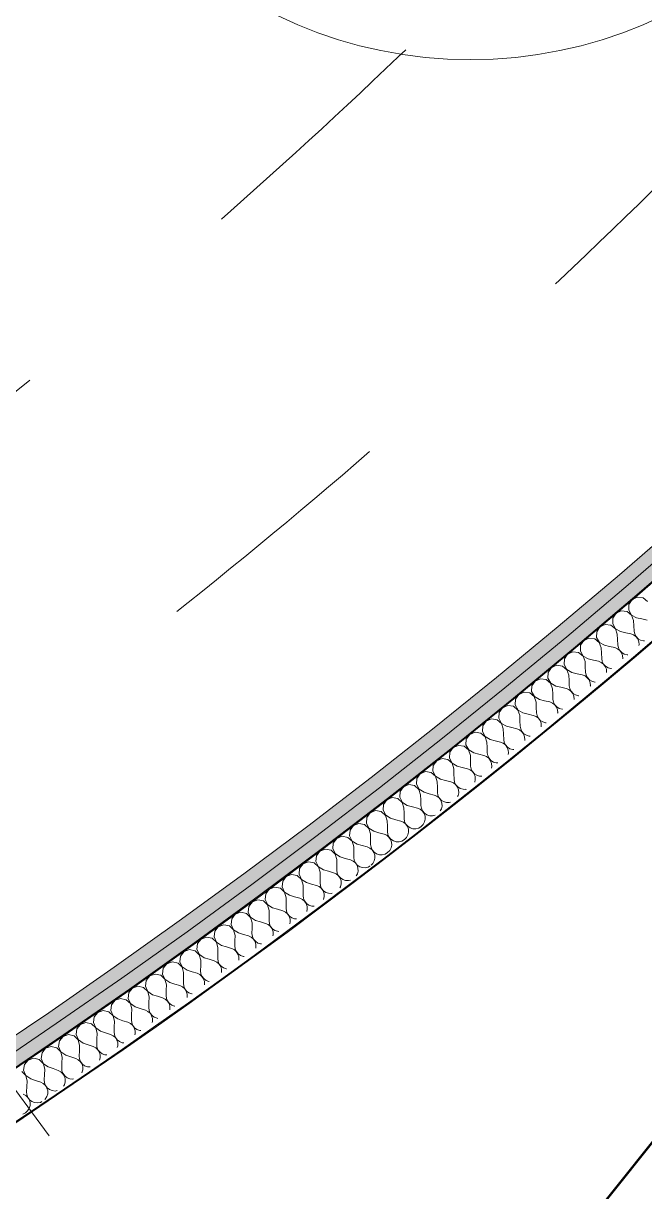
# Model space of a CAD drawing. Header units: millimetres. Extents: x -50172 to 68897, y -80883 to 956680.
# Drawn here: x -22738 to -22038, y -49733 to -48416 of the extents above; entities that cross this region are included whole.
import ezdxf
from ezdxf.enums import TextEntityAlignment as Align

# ---------------------------------------------------------------- set-up
doc = ezdxf.new("R2010")
doc.units = ezdxf.units.MM
doc.header["$MEASUREMENT"] = 0
doc.linetypes.add('Dashed', pattern=[564.444447, 282.222223, -282.222223])
doc.linetypes.add('Double Dashed', pattern=[1093.611073, 529.166651, -211.666656, 141.111112, -211.666656])
for name, color, linetype in [('A-25-M_Wall_Int', 7, 'Continuous'), ('New_A-15-MG_Structural_Grid_Phase_2', 7, 'Continuous'), ('New_A-25-M_Wall_Int', 7, 'Continuous')]:
    doc.layers.add(name, color=color, linetype=linetype)
for name, color, linetype, lineweight in [('A-25-M_Wall_Int_Pen_No__1', 7, 'Continuous', 13), ('A-25-M_Wall_Int_Pen_No__87', 8, 'Continuous', 20), ('New_A-25-M_Wall_Int_Pen_No__1', 7, 'Continuous', 13), ('New_A-25-M_Wall_Int_Pen_No__150', 7, 'Continuous', 0), ('New_A-35-M_FFE_Sanitary_Pen_No__1', 7, 'Continuous', 13), ('New_A-95-P_Drawing_Pen_No__191', 7, 'Continuous', 5)]:
    doc.layers.add(name, color=color, linetype=linetype, lineweight=lineweight)
for name, color, linetype, lineweight, true_color in [('A-25-M_Wall_Int_Pen_No__81', 7, 'Continuous', 20, 0x6a6a6a), ('New_A-15-MG_Structural_Grid_Phase_2_Pen_No__222', 7, 'Continuous', 13, 0x65af33), ('New_A-25-M_Wall_Int_Pen_No__107', 7, 'Continuous', 15, 0xa6a6a6), ('New_A-25-M_Wall_Int_Pen_No__81', 7, 'Continuous', 20, 0x6a6a6a)]:
    doc.layers.add(name, color=color, linetype=linetype, lineweight=lineweight, true_color=true_color)
doc.styles.add('GENERATED_STYLE_4', font='')
doc.styles.get('GENERATED_STYLE_4').set_extended_font_data('Swis721 BT')

# ---------------------------------------------------------------- blocks, each defined once
blk = doc.blocks.new('*X239')
at = {"layer": 'New_A-25-M_Wall_Int_Pen_No__150', "linetype": 'Continuous'}
for p, q in [((-22046.1, -49062.6), (-22052, -49065.3)), ((-22039.6, -49063.3), (-22046.1, -49062.6)), ((-22055.6, -49070.7), (-22055.8, -49077.2)), ((-22052, -49065.3), (-22055.6, -49070.7)), ((-22034.6, -49067.4), (-22039.6, -49063.3)), ((-22073.7, -49086.2), (-22073.9, -49092.7)), ((-22070.1, -49080.7), (-22073.7, -49086.2)), ((-22064.2, -49078), (-22070.1, -49080.7)), ((-22057.7, -49078.8), (-22064.2, -49078)), ((-22052.7, -49082.9), (-22057.7, -49078.8)), ((-22055.8, -49077.2), (-22052.6, -49082.8)), ((-22050.5, -49089), (-22052.7, -49082.9)), ((-22052.6, -49082.8), (-22046.9, -49085.9)), ((-22050.5, -49089), (-22050.1, -49095)), ((-22046.9, -49085.9), (-22041, -49087.2)), ((-22041, -49087.2), (-22035.2, -49088.5)), ((-22091.9, -49101.5), (-22092.1, -49108)), ((-22088.2, -49096.1), (-22091.9, -49101.5)), ((-22082.3, -49093.5), (-22088.2, -49096.1)), ((-22075.9, -49094.3), (-22082.3, -49093.5)), ((-22070.8, -49098.4), (-22075.9, -49094.3)), ((-22073.9, -49092.7), (-22070.7, -49098.3)), ((-22068.7, -49104.5), (-22070.8, -49098.4)), ((-22070.7, -49098.3), (-22065, -49101.4)), ((-22065, -49101.4), (-22059.2, -49102.7)), ((-22050.1, -49095), (-22049.8, -49100.9)), ((-22049.8, -49100.9), (-22049.1, -49104.2)), ((-22106.4, -49111.5), (-22110.1, -49116.9)), ((-22100.5, -49108.8), (-22106.4, -49111.5)), ((-22094, -49109.7), (-22100.5, -49108.8)), ((-22089, -49113.8), (-22094, -49109.7)), ((-22092.1, -49108), (-22088.9, -49113.7)), ((-22086.9, -49119.9), (-22089, -49113.8)), ((-22088.9, -49113.7), (-22083.2, -49116.8)), ((-22068.7, -49104.5), (-22068.3, -49110.5)), ((-22068.3, -49110.5), (-22068, -49116.4)), ((-22059.2, -49102.7), (-22053.4, -49104)), ((-22050.3, -49105.2), (-22053.4, -49104)), ((-22047.7, -49107.1), (-22050.3, -49105.2)), ((-22049.1, -49104.2), (-22047.6, -49107.1)), ((-22045.7, -49109.7), (-22047.7, -49107.1)), ((-22047.6, -49107.1), (-22045.3, -49109.5)), ((-22044.4, -49112.8), (-22045.7, -49109.7)), ((-22045.3, -49109.5), (-22042.5, -49111.2)), ((-22044.1, -49116.1), (-22044.4, -49112.8)), ((-22042.5, -49111.2), (-22039.3, -49112)), ((-22039.3, -49112), (-22038, -49112)), ((-22124.7, -49126.8), (-22128.3, -49132.2)), ((-22118.7, -49124.1), (-22124.7, -49126.8)), ((-22112.3, -49125), (-22118.7, -49124.1)), ((-22107.2, -49129.1), (-22112.3, -49125)), ((-22110.1, -49116.9), (-22110.3, -49123.4)), ((-22110.3, -49123.4), (-22107.2, -49129.1)), ((-22086.9, -49119.9), (-22086.5, -49125.9)), ((-22086.5, -49125.9), (-22086.2, -49131.8)), ((-22083.2, -49116.8), (-22077.4, -49118.2)), ((-22077.4, -49118.2), (-22071.6, -49119.5)), ((-22068.5, -49120.7), (-22071.6, -49119.5)), ((-22065.9, -49122.6), (-22068.5, -49120.7)), ((-22068, -49116.4), (-22067.3, -49119.6)), ((-22067.3, -49119.6), (-22065.8, -49122.6)), ((-22063.9, -49125.2), (-22065.9, -49122.6)), ((-22065.8, -49122.6), (-22063.6, -49125)), ((-22062.7, -49128.3), (-22063.9, -49125.2)), ((-22063.6, -49125), (-22060.8, -49126.7)), ((-22062.4, -49131.6), (-22062.7, -49128.3)), ((-22060.8, -49126.7), (-22057.6, -49127.5)), ((-22057.6, -49127.5), (-22056.7, -49127.5)), ((-22044.3, -49117.2), (-22044.1, -49116.1)), ((-22137, -49139.4), (-22142.9, -49142)), ((-22130.6, -49140.3), (-22137, -49139.4)), ((-22125.5, -49144.4), (-22130.6, -49140.3)), ((-22128.3, -49132.2), (-22128.6, -49138.7)), ((-22128.6, -49138.7), (-22125.5, -49144.3)), ((-22107.2, -49129.1), (-22101.5, -49132.2)), ((-22105.1, -49135.3), (-22107.2, -49129.1)), ((-22105.1, -49135.3), (-22104.8, -49141.2)), ((-22104.8, -49141.2), (-22104.5, -49147.2)), ((-22101.5, -49132.2), (-22095.7, -49133.6)), ((-22095.7, -49133.6), (-22089.9, -49134.9)), ((-22086.8, -49136.1), (-22089.9, -49134.9)), ((-22084.2, -49138), (-22086.8, -49136.1)), ((-22086.2, -49131.8), (-22085.6, -49135)), ((-22085.6, -49135), (-22084.1, -49138)), ((-22082.2, -49140.7), (-22084.2, -49138)), ((-22084.1, -49138), (-22081.9, -49140.4)), ((-22081, -49143.7), (-22082.2, -49140.7)), ((-22081.9, -49140.4), (-22079, -49142.1)), ((-22062.5, -49132.3), (-22062.4, -49131.6)), ((-22155.3, -49154.6), (-22161.3, -49157.2)), ((-22148.9, -49155.5), (-22155.3, -49154.6)), ((-22146.6, -49147.4), (-22146.9, -49153.9)), ((-22146.9, -49153.9), (-22143.8, -49159.6)), ((-22142.9, -49142), (-22146.6, -49147.4)), ((-22125.5, -49144.3), (-22119.8, -49147.5)), ((-22123.4, -49150.6), (-22125.5, -49144.4)), ((-22123.4, -49150.6), (-22123.1, -49156.5)), ((-22119.8, -49147.5), (-22114, -49148.9)), ((-22114, -49148.9), (-22108.2, -49150.2)), ((-22105.1, -49151.4), (-22108.2, -49150.2)), ((-22102.5, -49153.4), (-22105.1, -49151.4)), ((-22104.5, -49147.2), (-22103.9, -49150.4)), ((-22103.9, -49150.4), (-22102.4, -49153.3)), ((-22100.5, -49156), (-22102.5, -49153.4)), ((-22102.4, -49153.3), (-22100.2, -49155.8)), ((-22080.7, -49147), (-22081, -49143.7)), ((-22080.8, -49147.5), (-22080.7, -49147)), ((-22079, -49142.1), (-22075.9, -49143)), ((-22075.9, -49143), (-22075.3, -49142.9)), ((-22165, -49162.5), (-22165.3, -49169)), ((-22161.3, -49157.2), (-22165, -49162.5)), ((-22143.9, -49159.6), (-22148.9, -49155.5)), ((-22141.8, -49165.8), (-22143.9, -49159.6)), ((-22143.8, -49159.6), (-22138.1, -49162.8)), ((-22141.8, -49165.8), (-22141.5, -49171.8)), ((-22138.1, -49162.8), (-22132.3, -49164.1)), ((-22132.3, -49164.1), (-22126.5, -49165.5)), ((-22123.5, -49166.7), (-22126.5, -49165.5)), ((-22120.9, -49168.7), (-22123.5, -49166.7)), ((-22123.1, -49156.5), (-22122.9, -49162.5)), ((-22122.9, -49162.5), (-22122.2, -49165.7)), ((-22122.2, -49165.7), (-22120.8, -49168.6)), ((-22099.3, -49159.1), (-22100.5, -49156)), ((-22100.2, -49155.8), (-22097.4, -49157.5)), ((-22099, -49162.4), (-22099.3, -49159.1)), ((-22099.1, -49162.8), (-22099, -49162.4)), ((-22097.4, -49157.5), (-22094.2, -49158.3)), ((-22094.2, -49158.3), (-22093.7, -49158.3)), ((-22183.4, -49177.6), (-22183.7, -49184.1)), ((-22179.7, -49172.3), (-22183.4, -49177.6)), ((-22173.7, -49169.7), (-22179.7, -49172.3)), ((-22167.3, -49170.6), (-22173.7, -49169.7)), ((-22162.3, -49174.8), (-22167.3, -49170.6)), ((-22165.3, -49169), (-22162.2, -49174.7)), ((-22160.2, -49181), (-22162.3, -49174.8)), ((-22162.2, -49174.7), (-22156.5, -49178)), ((-22160.2, -49181), (-22160, -49186.9)), ((-22156.5, -49178), (-22150.7, -49179.4)), ((-22150.7, -49179.4), (-22144.9, -49180.8)), ((-22141.9, -49182), (-22144.9, -49180.8)), ((-22141.5, -49171.8), (-22141.3, -49177.7)), ((-22141.3, -49177.7), (-22140.7, -49180.9)), ((-22140.7, -49180.9), (-22139.2, -49183.9)), ((-22118.9, -49171.3), (-22120.9, -49168.7)), ((-22120.8, -49168.6), (-22118.6, -49171.1)), ((-22117.7, -49174.4), (-22118.9, -49171.3)), ((-22118.6, -49171.1), (-22115.8, -49172.8)), ((-22117.4, -49177.7), (-22117.7, -49174.4)), ((-22117.5, -49178.1), (-22117.4, -49177.7)), ((-22115.8, -49172.8), (-22112.6, -49173.7)), ((-22112.6, -49173.7), (-22112.2, -49173.7)), ((-22201.8, -49192.7), (-22202.2, -49199.2)), ((-22198.1, -49187.4), (-22201.8, -49192.7)), ((-22192.1, -49184.8), (-22198.1, -49187.4)), ((-22185.7, -49185.7), (-22192.1, -49184.8)), ((-22180.7, -49189.9), (-22185.7, -49185.7)), ((-22183.7, -49184.1), (-22180.6, -49189.9)), ((-22178.7, -49196.1), (-22180.7, -49189.9)), ((-22180.6, -49189.9), (-22175, -49193.1)), ((-22175, -49193.1), (-22169.2, -49194.5)), ((-22169.2, -49194.5), (-22163.4, -49195.9)), ((-22160, -49186.9), (-22159.7, -49192.9)), ((-22159.7, -49192.9), (-22159.1, -49196.1)), ((-22139.3, -49183.9), (-22141.9, -49182)), ((-22137.3, -49186.6), (-22139.3, -49183.9)), ((-22139.2, -49183.9), (-22137, -49186.3)), ((-22136.1, -49189.7), (-22137.3, -49186.6)), ((-22137, -49186.3), (-22134.2, -49188)), ((-22135.9, -49192.9), (-22136.1, -49189.7)), ((-22136, -49193.5), (-22135.9, -49192.9)), ((-22134.2, -49188), (-22131, -49188.9)), ((-22131, -49188.9), (-22130.5, -49188.9)), ((-22220.3, -49207.7), (-22220.7, -49214.2)), ((-22216.6, -49202.4), (-22220.3, -49207.7)), ((-22210.6, -49199.8), (-22216.6, -49202.4)), ((-22204.1, -49200.8), (-22210.6, -49199.8)), ((-22199.2, -49205), (-22204.1, -49200.8)), ((-22202.2, -49199.2), (-22199.1, -49204.9)), ((-22197.2, -49211.2), (-22199.2, -49205)), ((-22199.1, -49204.9), (-22193.5, -49208.2)), ((-22178.7, -49196.1), (-22178.4, -49202.1)), ((-22178.4, -49202.1), (-22178.2, -49208)), ((-22160.3, -49197.1), (-22163.4, -49195.9)), ((-22157.7, -49199.1), (-22160.3, -49197.1)), ((-22159.1, -49196.1), (-22157.7, -49199.1)), ((-22157.7, -49199.1), (-22155.5, -49201.5)), ((-22155.8, -49201.8), (-22157.7, -49199.1)), ((-22154.6, -49204.8), (-22155.8, -49201.8)), ((-22155.5, -49201.5), (-22152.7, -49203.2)), ((-22154.4, -49208.1), (-22154.6, -49204.8)), ((-22152.7, -49203.2), (-22149.5, -49204.2)), ((-22149.5, -49204.2), (-22148.8, -49204.2)), ((-22235.1, -49217.3), (-22238.9, -49222.6)), ((-22229.1, -49214.8), (-22235.1, -49217.3)), ((-22222.7, -49215.8), (-22229.1, -49214.8)), ((-22217.7, -49220), (-22222.7, -49215.8)), ((-22220.7, -49214.2), (-22217.6, -49219.9)), ((-22215.7, -49226.2), (-22217.7, -49220)), ((-22217.6, -49219.9), (-22212, -49223.2)), ((-22197.2, -49211.2), (-22196.9, -49217.1)), ((-22196.9, -49217.1), (-22196.7, -49223.1)), ((-22193.5, -49208.2), (-22187.7, -49209.6)), ((-22187.7, -49209.6), (-22181.9, -49211)), ((-22178.8, -49212.3), (-22181.9, -49211)), ((-22176.2, -49214.3), (-22178.8, -49212.3)), ((-22178.2, -49208), (-22177.6, -49211.2)), ((-22177.6, -49211.2), (-22176.2, -49214.2)), ((-22176.2, -49214.2), (-22174, -49216.6)), ((-22174.3, -49216.9), (-22176.2, -49214.3)), ((-22173.2, -49220), (-22174.3, -49216.9)), ((-22174, -49216.6), (-22171.2, -49218.4)), ((-22172.9, -49223.3), (-22173.2, -49220)), ((-22171.2, -49218.4), (-22168, -49219.3)), ((-22168, -49219.3), (-22167, -49219.3)), ((-22154.5, -49208.9), (-22154.4, -49208.1)), ((-22253.7, -49232.2), (-22257.4, -49237.5)), ((-22247.7, -49229.7), (-22253.7, -49232.2)), ((-22241.2, -49230.7), (-22247.7, -49229.7)), ((-22236.3, -49234.9), (-22241.2, -49230.7)), ((-22238.9, -49222.6), (-22239.3, -49229.1)), ((-22239.3, -49229.1), (-22236.2, -49234.8)), ((-22215.7, -49226.2), (-22215.5, -49232.1)), ((-22215.5, -49232.1), (-22215.3, -49238.1)), ((-22212, -49223.2), (-22206.2, -49224.6)), ((-22206.2, -49224.6), (-22200.4, -49226.1)), ((-22197.4, -49227.3), (-22200.4, -49226.1)), ((-22194.8, -49229.3), (-22197.4, -49227.3)), ((-22196.7, -49223.1), (-22196.2, -49226.3)), ((-22196.2, -49226.3), (-22194.7, -49229.3)), ((-22192.9, -49232), (-22194.8, -49229.3)), ((-22194.7, -49229.3), (-22192.5, -49231.7)), ((-22191.7, -49235.1), (-22192.9, -49232)), ((-22192.5, -49231.7), (-22189.8, -49233.5)), ((-22189.8, -49233.5), (-22186.6, -49234.4)), ((-22173.1, -49224.4), (-22172.9, -49223.3)), ((-22272.3, -49247), (-22276.1, -49252.3)), ((-22266.3, -49244.5), (-22272.3, -49247)), ((-22259.8, -49245.5), (-22266.3, -49244.5)), ((-22254.9, -49249.8), (-22259.8, -49245.5)), ((-22257.4, -49237.5), (-22257.9, -49244)), ((-22257.9, -49244), (-22254.8, -49249.7)), ((-22234.3, -49241.1), (-22236.3, -49234.9)), ((-22236.2, -49234.8), (-22230.6, -49238.1)), ((-22234.3, -49241.1), (-22234.1, -49247.1)), ((-22234.1, -49247.1), (-22234, -49253)), ((-22230.6, -49238.1), (-22224.8, -49239.6)), ((-22224.8, -49239.6), (-22219, -49241.1)), ((-22216, -49242.3), (-22219, -49241.1)), ((-22213.4, -49244.3), (-22216, -49242.3)), ((-22215.3, -49238.1), (-22214.8, -49241.3)), ((-22214.8, -49241.3), (-22213.3, -49244.3)), ((-22211.5, -49247), (-22213.4, -49244.3)), ((-22213.3, -49244.3), (-22211.2, -49246.7)), ((-22210.4, -49250.1), (-22211.5, -49247)), ((-22211.2, -49246.7), (-22208.4, -49248.5)), ((-22191.8, -49239.9), (-22191.5, -49238.3)), ((-22191.5, -49238.3), (-22191.7, -49235.1)), ((-22186.6, -49234.4), (-22185.2, -49234.4)), ((-22284.9, -49259.3), (-22290.9, -49261.8)), ((-22278.5, -49260.3), (-22284.9, -49259.3)), ((-22273.6, -49264.6), (-22278.5, -49260.3)), ((-22276.1, -49252.3), (-22276.5, -49258.8)), ((-22276.5, -49258.8), (-22273.5, -49264.5)), ((-22253, -49256), (-22254.9, -49249.8)), ((-22254.8, -49249.7), (-22249.2, -49253)), ((-22253, -49256), (-22252.8, -49261.9)), ((-22249.2, -49253), (-22243.5, -49254.5)), ((-22243.5, -49254.5), (-22237.7, -49256)), ((-22234.7, -49257.3), (-22237.7, -49256)), ((-22232.1, -49259.3), (-22234.7, -49257.3)), ((-22234, -49253), (-22233.4, -49256.3)), ((-22233.4, -49256.3), (-22232, -49259.2)), ((-22230.2, -49261.9), (-22232.1, -49259.3)), ((-22232, -49259.2), (-22229.8, -49261.7)), ((-22210.6, -49255.6), (-22210.1, -49253.4)), ((-22210.1, -49253.4), (-22210.4, -49250.1)), ((-22208.4, -49248.5), (-22205.2, -49249.4)), ((-22205.2, -49249.4), (-22203.2, -49249.5)), ((-22294.8, -49267), (-22295.2, -49273.5)), ((-22295.2, -49273.5), (-22292.2, -49279.3)), ((-22290.9, -49261.8), (-22294.8, -49267)), ((-22271.7, -49270.8), (-22273.6, -49264.6)), ((-22273.5, -49264.5), (-22267.9, -49267.9)), ((-22271.7, -49270.8), (-22271.5, -49276.8)), ((-22267.9, -49267.9), (-22262.2, -49269.4)), ((-22262.2, -49269.4), (-22256.4, -49270.9)), ((-22253.4, -49272.1), (-22256.4, -49270.9)), ((-22250.8, -49274.2), (-22253.4, -49272.1)), ((-22252.8, -49261.9), (-22252.6, -49267.9)), ((-22252.6, -49267.9), (-22252.1, -49271.1)), ((-22252.1, -49271.1), (-22250.7, -49274.1)), ((-22229, -49265), (-22230.2, -49261.9)), ((-22229.8, -49261.7), (-22227.1, -49263.5)), ((-22229.4, -49271.3), (-22228.8, -49268.3)), ((-22228.8, -49268.3), (-22229, -49265)), ((-22227.1, -49263.5), (-22223.9, -49264.4)), ((-22223.9, -49264.4), (-22221.3, -49264.4)), ((-22313.5, -49281.7), (-22314, -49288.2)), ((-22309.7, -49276.5), (-22313.5, -49281.7)), ((-22303.6, -49274), (-22309.7, -49276.5)), ((-22297.2, -49275.1), (-22303.6, -49274)), ((-22292.3, -49279.4), (-22297.2, -49275.1)), ((-22290.4, -49285.6), (-22292.3, -49279.4)), ((-22292.2, -49279.3), (-22286.6, -49282.6)), ((-22290.4, -49285.6), (-22290.3, -49291.5)), ((-22286.6, -49282.6), (-22280.9, -49284.2)), ((-22280.9, -49284.2), (-22275.1, -49285.7)), ((-22272.1, -49287), (-22275.1, -49285.7)), ((-22271.5, -49276.8), (-22271.4, -49282.7)), ((-22271.4, -49282.7), (-22270.9, -49286)), ((-22270.9, -49286), (-22269.5, -49288.9)), ((-22248.9, -49276.8), (-22250.8, -49274.2)), ((-22250.7, -49274.1), (-22248.5, -49276.6)), ((-22247.8, -49279.9), (-22248.9, -49276.8)), ((-22248.7, -49287.3), (-22248.2, -49286.4)), ((-22248.5, -49276.6), (-22245.8, -49278.4)), ((-22248.2, -49286.4), (-22247.5, -49283.2)), ((-22247.5, -49283.2), (-22247.8, -49279.9)), ((-22245.8, -49278.4), (-22242.6, -49279.3)), ((-22242.6, -49279.3), (-22239.3, -49279.4)), ((-22239.3, -49279.4), (-22239.1, -49279.3)), ((-22332.3, -49296.4), (-22332.8, -49302.8)), ((-22328.4, -49291.1), (-22332.3, -49296.4)), ((-22322.4, -49288.7), (-22328.4, -49291.1)), ((-22316, -49289.8), (-22322.4, -49288.7)), ((-22311.1, -49294.1), (-22316, -49289.8)), ((-22314, -49288.2), (-22311, -49294)), ((-22309.2, -49300.3), (-22311.1, -49294.1)), ((-22311, -49294), (-22305.4, -49297.4)), ((-22305.4, -49297.4), (-22299.7, -49298.9)), ((-22299.7, -49298.9), (-22293.9, -49300.4)), ((-22290.3, -49291.5), (-22290.2, -49297.5)), ((-22290.2, -49297.5), (-22289.6, -49300.7)), ((-22269.5, -49289), (-22272.1, -49287)), ((-22269.5, -49288.9), (-22267.3, -49291.4)), ((-22267.6, -49291.7), (-22269.5, -49289)), ((-22266.5, -49294.8), (-22267.6, -49291.7)), ((-22267.3, -49291.4), (-22264.5, -49293.2)), ((-22267, -49301.3), (-22266.3, -49298.1)), ((-22266.3, -49298.1), (-22266.5, -49294.8)), ((-22264.5, -49293.2), (-22261.4, -49294.2)), ((-22261.4, -49294.2), (-22258.1, -49294.3)), ((-22258.1, -49294.3), (-22256.6, -49293.9)), ((-22351.1, -49310.9), (-22351.6, -49317.4)), ((-22347.2, -49305.7), (-22351.1, -49310.9)), ((-22341.2, -49303.3), (-22347.2, -49305.7)), ((-22334.8, -49304.4), (-22341.2, -49303.3)), ((-22329.9, -49308.7), (-22334.8, -49304.4)), ((-22332.8, -49302.8), (-22329.8, -49308.6)), ((-22328, -49314.9), (-22329.9, -49308.7)), ((-22329.8, -49308.6), (-22324.3, -49312)), ((-22324.3, -49312), (-22318.5, -49313.6)), ((-22309.2, -49300.3), (-22309.1, -49306.2)), ((-22309.1, -49306.2), (-22309, -49312.2)), ((-22309, -49312.2), (-22308.5, -49315.4)), ((-22290.9, -49301.7), (-22293.9, -49300.4)), ((-22288.3, -49303.8), (-22290.9, -49301.7)), ((-22289.6, -49300.7), (-22288.3, -49303.7)), ((-22288.3, -49303.7), (-22286.1, -49306.2)), ((-22286.4, -49306.5), (-22288.3, -49303.8)), ((-22285.3, -49309.6), (-22286.4, -49306.5)), ((-22286.1, -49306.2), (-22283.4, -49308)), ((-22285.9, -49316.1), (-22285.1, -49312.8)), ((-22285.1, -49312.8), (-22285.3, -49309.6)), ((-22283.4, -49308), (-22280.2, -49309)), ((-22280.2, -49309), (-22276.9, -49309.1)), ((-22276.9, -49309.1), (-22273.9, -49308.3)), ((-22268.2, -49303.5), (-22267, -49301.3)), ((-22369.9, -49325.4), (-22370.5, -49331.9)), ((-22366.1, -49320.2), (-22369.9, -49325.4)), ((-22360, -49317.8), (-22366.1, -49320.2)), ((-22353.6, -49319), (-22360, -49317.8)), ((-22348.8, -49323.3), (-22353.6, -49319)), ((-22351.6, -49317.4), (-22348.7, -49323.2)), ((-22346.9, -49329.5), (-22348.8, -49323.3)), ((-22348.7, -49323.2), (-22343.1, -49326.6)), ((-22328, -49314.9), (-22327.9, -49320.9)), ((-22327.9, -49320.9), (-22327.9, -49326.8)), ((-22318.5, -49313.6), (-22312.8, -49315.1)), ((-22309.7, -49316.4), (-22312.8, -49315.1)), ((-22307.2, -49318.5), (-22309.7, -49316.4)), ((-22308.5, -49315.4), (-22307.1, -49318.4)), ((-22305.3, -49321.2), (-22307.2, -49318.5)), ((-22307.1, -49318.4), (-22305, -49320.9)), ((-22304.2, -49324.3), (-22305.3, -49321.2)), ((-22305, -49320.9), (-22302.2, -49322.7)), ((-22304, -49327.6), (-22304.2, -49324.3)), ((-22302.2, -49322.7), (-22299.1, -49323.7)), ((-22299.1, -49323.7), (-22295.8, -49323.8)), ((-22295.8, -49323.8), (-22292.6, -49323)), ((-22292.6, -49323), (-22289.7, -49321.3)), ((-22289.7, -49321.3), (-22287.4, -49319)), ((-22287.4, -49319), (-22285.9, -49316.1)), ((-22385, -49334.7), (-22388.9, -49339.9)), ((-22378.9, -49332.3), (-22385, -49334.7)), ((-22372.5, -49333.5), (-22378.9, -49332.3)), ((-22367.7, -49337.8), (-22372.5, -49333.5)), ((-22370.5, -49331.9), (-22367.6, -49337.7)), ((-22365.8, -49344), (-22367.7, -49337.8)), ((-22367.6, -49337.7), (-22362, -49341.1)), ((-22346.9, -49329.5), (-22346.8, -49335.5)), ((-22346.8, -49335.5), (-22346.8, -49341.4)), ((-22343.1, -49326.6), (-22337.4, -49328.2)), ((-22337.4, -49328.2), (-22331.6, -49329.8)), ((-22328.6, -49331.1), (-22331.6, -49329.8)), ((-22326.1, -49333.1), (-22328.6, -49331.1)), ((-22327.9, -49326.8), (-22327.4, -49330.1)), ((-22327.4, -49330.1), (-22326, -49333.1)), ((-22324.2, -49335.8), (-22326.1, -49333.1)), ((-22326, -49333.1), (-22323.9, -49335.6)), ((-22323.1, -49338.9), (-22324.2, -49335.8)), ((-22323.9, -49335.6), (-22321.1, -49337.4)), ((-22322.9, -49342.2), (-22323.1, -49338.9)), ((-22321.1, -49337.4), (-22318, -49338.4)), ((-22318, -49338.4), (-22314.7, -49338.5)), ((-22314.7, -49338.5), (-22311.5, -49337.7)), ((-22311.5, -49337.7), (-22308.6, -49336)), ((-22308.6, -49336), (-22306.3, -49333.7)), ((-22306.3, -49333.7), (-22304.7, -49330.8)), ((-22304.7, -49330.8), (-22304, -49327.6)), ((-22403.9, -49349.1), (-22407.8, -49354.3)), ((-22397.8, -49346.7), (-22403.9, -49349.1)), ((-22391.4, -49347.9), (-22397.8, -49346.7)), ((-22386.6, -49352.3), (-22391.4, -49347.9)), ((-22388.9, -49339.9), (-22389.4, -49346.4)), ((-22389.4, -49346.4), (-22386.5, -49352.2)), ((-22384.8, -49358.5), (-22386.6, -49352.3)), ((-22386.5, -49352.2), (-22381, -49355.6)), ((-22365.8, -49344), (-22365.8, -49350)), ((-22365.8, -49350), (-22365.7, -49356)), ((-22362, -49341.1), (-22356.3, -49342.7)), ((-22356.3, -49342.7), (-22350.6, -49344.3)), ((-22347.5, -49345.7), (-22350.6, -49344.3)), ((-22345, -49347.7), (-22347.5, -49345.7)), ((-22346.8, -49341.4), (-22346.3, -49344.7)), ((-22346.3, -49344.7), (-22344.9, -49347.7)), ((-22343.1, -49350.4), (-22345, -49347.7)), ((-22344.9, -49347.7), (-22342.8, -49350.2)), ((-22342.1, -49353.5), (-22343.1, -49350.4)), ((-22342.8, -49350.2), (-22340.1, -49352)), ((-22340.1, -49352), (-22336.9, -49353)), ((-22333.6, -49353.1), (-22330.4, -49352.3)), ((-22330.4, -49352.3), (-22327.6, -49350.7)), ((-22327.6, -49350.7), (-22325.3, -49348.3)), ((-22325.3, -49348.3), (-22323.7, -49345.4)), ((-22323.7, -49345.4), (-22322.9, -49342.2)), ((-22422.9, -49363.4), (-22426.8, -49368.6)), ((-22416.8, -49361.1), (-22422.9, -49363.4)), ((-22410.4, -49362.3), (-22416.8, -49361.1)), ((-22405.6, -49366.7), (-22410.4, -49362.3)), ((-22407.8, -49354.3), (-22408.4, -49360.8)), ((-22408.4, -49360.8), (-22405.5, -49366.6)), ((-22384.8, -49358.5), (-22384.8, -49364.5)), ((-22384.8, -49364.5), (-22384.7, -49370.4)), ((-22381, -49355.6), (-22375.3, -49357.2)), ((-22375.3, -49357.2), (-22369.5, -49358.9)), ((-22366.5, -49360.2), (-22369.5, -49358.9)), ((-22364, -49362.3), (-22366.5, -49360.2)), ((-22365.7, -49356), (-22365.3, -49359.2)), ((-22365.3, -49359.2), (-22363.9, -49362.2)), ((-22362.1, -49365), (-22364, -49362.3)), ((-22363.9, -49362.2), (-22361.8, -49364.7)), ((-22361.1, -49368.1), (-22362.1, -49365)), ((-22361.8, -49364.7), (-22359.1, -49366.6)), ((-22349.4, -49366.9), (-22347.2, -49365.6)), ((-22346.2, -49364.9), (-22344.2, -49362.9)), ((-22344.2, -49362.9), (-22342.7, -49360)), ((-22342.7, -49360), (-22341.9, -49356.8)), ((-22341.9, -49356.8), (-22342.1, -49353.5)), ((-22336.9, -49353), (-22333.6, -49353.1)), ((-22441.9, -49377.7), (-22445.9, -49382.9)), ((-22435.9, -49375.4), (-22441.9, -49377.7)), ((-22429.5, -49376.6), (-22435.9, -49375.4)), ((-22424.7, -49381), (-22429.5, -49376.6)), ((-22426.8, -49368.6), (-22427.5, -49375.1)), ((-22427.5, -49375.1), (-22424.6, -49380.9)), ((-22403.8, -49372.9), (-22405.6, -49366.7)), ((-22405.5, -49366.6), (-22400, -49370)), ((-22403.8, -49372.9), (-22403.8, -49378.9)), ((-22403.8, -49378.9), (-22403.8, -49384.8)), ((-22400, -49370), (-22394.3, -49371.7)), ((-22394.3, -49371.7), (-22388.6, -49373.3)), ((-22385.5, -49374.6), (-22388.6, -49373.3)), ((-22383, -49376.7), (-22385.5, -49374.6)), ((-22384.7, -49370.4), (-22384.3, -49373.7)), ((-22384.3, -49373.7), (-22382.9, -49376.7)), ((-22381.2, -49379.4), (-22383, -49376.7)), ((-22382.9, -49376.7), (-22380.8, -49379.2)), ((-22363, -49377), (-22361.7, -49374.6)), ((-22361.7, -49374.6), (-22360.9, -49371.4)), ((-22360.9, -49371.4), (-22361.1, -49368.1)), ((-22359.1, -49366.6), (-22355.9, -49367.6)), ((-22355.9, -49367.6), (-22352.6, -49367.7)), ((-22352.6, -49367.7), (-22349.4, -49366.9)), ((-22461, -49392), (-22465, -49397.1)), ((-22454.9, -49389.6), (-22461, -49392)), ((-22448.5, -49390.9), (-22454.9, -49389.6)), ((-22443.7, -49395.3), (-22448.5, -49390.9)), ((-22445.9, -49382.9), (-22446.5, -49389.4)), ((-22446.5, -49389.4), (-22443.7, -49395.2)), ((-22422.9, -49387.3), (-22424.7, -49381)), ((-22424.6, -49380.9), (-22419.1, -49384.4)), ((-22422.9, -49387.3), (-22422.9, -49393.2)), ((-22419.1, -49384.4), (-22413.3, -49386.1)), ((-22413.3, -49386.1), (-22407.6, -49387.7)), ((-22404.6, -49389), (-22407.6, -49387.7)), ((-22402.1, -49391.1), (-22404.6, -49389)), ((-22403.8, -49384.8), (-22403.3, -49388.1)), ((-22403.3, -49388.1), (-22402, -49391.1)), ((-22400.3, -49393.9), (-22402.1, -49391.1)), ((-22402, -49391.1), (-22399.9, -49393.6)), ((-22381.4, -49390.2), (-22380.7, -49389.1)), ((-22380.1, -49382.6), (-22381.2, -49379.4)), ((-22380.8, -49379.2), (-22378.1, -49381)), ((-22380.7, -49389.1), (-22380, -49385.9)), ((-22380, -49385.9), (-22380.1, -49382.6)), ((-22378.1, -49381), (-22375, -49382.1)), ((-22375, -49382.1), (-22371.7, -49382.2)), ((-22371.7, -49382.2), (-22369.5, -49381.7)), ((-22474, -49403.8), (-22480.1, -49406.1)), ((-22467.7, -49405.1), (-22474, -49403.8)), ((-22462.9, -49409.5), (-22467.7, -49405.1)), ((-22465, -49397.1), (-22465.6, -49403.6)), ((-22465.6, -49403.6), (-22462.8, -49409.4)), ((-22443.7, -49395.2), (-22438.2, -49398.7)), ((-22442, -49401.5), (-22443.7, -49395.3)), ((-22442, -49401.5), (-22442, -49407.5)), ((-22438.2, -49398.7), (-22432.5, -49400.4)), ((-22432.5, -49400.4), (-22426.7, -49402)), ((-22423.7, -49403.4), (-22426.7, -49402)), ((-22421.2, -49405.5), (-22423.7, -49403.4)), ((-22422.9, -49393.2), (-22422.9, -49399.2)), ((-22422.9, -49399.2), (-22422.5, -49402.4)), ((-22422.5, -49402.4), (-22421.1, -49405.4)), ((-22399.2, -49397), (-22400.3, -49393.9)), ((-22399.9, -49393.6), (-22397.2, -49395.5)), ((-22399.9, -49403.4), (-22399.1, -49400.3)), ((-22399.1, -49400.3), (-22399.2, -49397)), ((-22397.2, -49395.5), (-22394.1, -49396.5)), ((-22394.1, -49396.5), (-22390.8, -49396.6)), ((-22390.8, -49396.6), (-22390.2, -49396.5)), ((-22493.2, -49418), (-22499.3, -49420.2)), ((-22486.8, -49419.2), (-22493.2, -49418)), ((-22484.1, -49411.3), (-22484.8, -49417.7)), ((-22484.8, -49417.7), (-22482, -49423.6)), ((-22480.1, -49406.1), (-22484.1, -49411.3)), ((-22461.1, -49415.8), (-22462.9, -49409.5)), ((-22462.8, -49409.4), (-22457.3, -49412.9)), ((-22461.1, -49415.8), (-22461.2, -49421.7)), ((-22457.3, -49412.9), (-22451.6, -49414.6)), ((-22451.6, -49414.6), (-22445.9, -49416.3)), ((-22442.9, -49417.7), (-22445.9, -49416.3)), ((-22440.4, -49419.8), (-22442.9, -49417.7)), ((-22442, -49407.5), (-22442.1, -49413.5)), ((-22442.1, -49413.5), (-22441.6, -49416.7)), ((-22441.6, -49416.7), (-22440.3, -49419.7)), ((-22419.4, -49408.2), (-22421.2, -49405.5)), ((-22421.1, -49405.4), (-22419, -49408)), ((-22418.4, -49411.3), (-22419.4, -49408.2)), ((-22419, -49408), (-22416.3, -49409.8)), ((-22418.8, -49417.1), (-22418.2, -49414.6)), ((-22418.2, -49414.6), (-22418.4, -49411.3)), ((-22416.3, -49409.8), (-22413.2, -49410.9)), ((-22413.2, -49410.9), (-22410.4, -49411)), ((-22503.3, -49425.4), (-22504, -49431.8)), ((-22499.3, -49420.2), (-22503.3, -49425.4)), ((-22482.1, -49423.7), (-22486.8, -49419.2)), ((-22480.3, -49429.9), (-22482.1, -49423.7)), ((-22482, -49423.6), (-22476.5, -49427.1)), ((-22480.3, -49429.9), (-22480.4, -49435.9)), ((-22476.5, -49427.1), (-22470.8, -49428.8)), ((-22470.8, -49428.8), (-22465.1, -49430.5)), ((-22462.1, -49431.9), (-22465.1, -49430.5)), ((-22461.2, -49421.7), (-22461.2, -49427.7)), ((-22461.2, -49427.7), (-22460.8, -49430.9)), ((-22460.8, -49430.9), (-22459.5, -49434)), ((-22438.6, -49422.5), (-22440.4, -49419.8)), ((-22440.3, -49419.7), (-22438.2, -49422.3)), ((-22437.5, -49425.6), (-22438.6, -49422.5)), ((-22438.2, -49422.3), (-22435.5, -49424.1)), ((-22437.9, -49430.8), (-22437.4, -49428.9)), ((-22437.4, -49428.9), (-22437.5, -49425.6)), ((-22435.5, -49424.1), (-22432.4, -49425.2)), ((-22432.4, -49425.2), (-22430.3, -49425.3)), ((-22522.5, -49439.4), (-22523.3, -49445.8)), ((-22518.5, -49434.3), (-22522.5, -49439.4)), ((-22512.4, -49432), (-22518.5, -49434.3)), ((-22506, -49433.3), (-22512.4, -49432)), ((-22501.3, -49437.8), (-22506, -49433.3)), ((-22504, -49431.8), (-22501.2, -49437.7)), ((-22499.6, -49444), (-22501.3, -49437.8)), ((-22501.2, -49437.7), (-22495.7, -49441.2)), ((-22499.6, -49444), (-22499.7, -49450)), ((-22495.7, -49441.2), (-22490, -49442.9)), ((-22490, -49442.9), (-22484.3, -49444.7)), ((-22481.3, -49446), (-22484.3, -49444.7)), ((-22480.4, -49435.9), (-22480.5, -49441.8)), ((-22480.5, -49441.8), (-22480.1, -49445.1)), ((-22459.6, -49434), (-22462.1, -49431.9)), ((-22457.8, -49436.8), (-22459.6, -49434)), ((-22459.5, -49434), (-22457.4, -49436.5)), ((-22456.8, -49439.9), (-22457.8, -49436.8)), ((-22457.4, -49436.5), (-22454.7, -49438.4)), ((-22457, -49444.5), (-22456.7, -49443.2)), ((-22456.7, -49443.2), (-22456.8, -49439.9)), ((-22454.7, -49438.4), (-22451.6, -49439.4)), ((-22451.6, -49439.4), (-22450.1, -49439.5)), ((-22541.8, -49453.3), (-22542.6, -49459.8)), ((-22537.8, -49448.2), (-22541.8, -49453.3)), ((-22531.7, -49446), (-22537.8, -49448.2)), ((-22525.3, -49447.3), (-22531.7, -49446)), ((-22520.6, -49451.8), (-22525.3, -49447.3)), ((-22523.3, -49445.8), (-22520.5, -49451.7)), ((-22518.9, -49458.1), (-22520.6, -49451.8)), ((-22520.5, -49451.7), (-22515, -49455.3)), ((-22518.9, -49458.1), (-22519, -49464)), ((-22515, -49455.3), (-22509.3, -49457)), ((-22509.3, -49457), (-22503.6, -49458.8)), ((-22499.7, -49450), (-22499.8, -49455.9)), ((-22499.8, -49455.9), (-22499.4, -49459.2)), ((-22478.9, -49448.2), (-22481.3, -49446)), ((-22480.1, -49445.1), (-22478.8, -49448.1)), ((-22477, -49450.9), (-22478.9, -49448.2)), ((-22478.8, -49448.1), (-22476.7, -49450.7)), ((-22476.1, -49454.1), (-22477, -49450.9)), ((-22476.7, -49450.7), (-22474, -49452.6)), ((-22476.2, -49458.3), (-22476, -49457.3)), ((-22476, -49457.3), (-22476.1, -49454.1)), ((-22474, -49452.6), (-22470.9, -49453.6)), ((-22470.9, -49453.6), (-22469.8, -49453.7)), ((-22561.1, -49467.3), (-22561.9, -49473.7)), ((-22557.1, -49462.2), (-22561.1, -49467.3)), ((-22551, -49460), (-22557.1, -49462.2)), ((-22544.6, -49461.3), (-22551, -49460)), ((-22539.9, -49465.8), (-22544.6, -49461.3)), ((-22542.6, -49459.8), (-22539.8, -49465.7)), ((-22538.2, -49472.1), (-22539.9, -49465.8)), ((-22539.8, -49465.7), (-22534.3, -49469.3)), ((-22534.3, -49469.3), (-22528.7, -49471)), ((-22528.7, -49471), (-22523, -49472.8)), ((-22519, -49464), (-22519.1, -49470)), ((-22519.1, -49470), (-22518.7, -49473.3)), ((-22500.6, -49460.1), (-22503.6, -49458.8)), ((-22498.2, -49462.3), (-22500.6, -49460.1)), ((-22499.4, -49459.2), (-22498.1, -49462.2)), ((-22496.4, -49465), (-22498.2, -49462.3)), ((-22498.1, -49462.2), (-22496, -49464.8)), ((-22495.4, -49468.2), (-22496.4, -49465)), ((-22496, -49464.8), (-22493.3, -49466.7)), ((-22495.3, -49471.5), (-22495.4, -49468.2)), ((-22493.3, -49466.7), (-22490.2, -49467.8)), ((-22490.2, -49467.8), (-22489.5, -49467.8)), ((-22580.5, -49481.1), (-22581.3, -49487.6)), ((-22576.4, -49476), (-22580.5, -49481.1)), ((-22570.3, -49473.8), (-22576.4, -49476)), ((-22563.9, -49475.2), (-22570.3, -49473.8)), ((-22559.2, -49479.7), (-22563.9, -49475.2)), ((-22561.9, -49473.7), (-22559.2, -49479.6)), ((-22559.2, -49479.6), (-22553.7, -49483.2)), ((-22557.6, -49486), (-22559.2, -49479.7)), ((-22553.7, -49483.2), (-22548, -49485)), ((-22538.3, -49478), (-22538.5, -49484)), ((-22538.5, -49484), (-22538.1, -49487.2)), ((-22538.2, -49472.1), (-22538.3, -49478)), ((-22520, -49474.2), (-22523, -49472.8)), ((-22517.5, -49476.3), (-22520, -49474.2)), ((-22518.7, -49473.3), (-22517.4, -49476.3)), ((-22515.7, -49479.1), (-22517.5, -49476.3)), ((-22517.4, -49476.3), (-22515.4, -49478.8)), ((-22514.7, -49482.2), (-22515.7, -49479.1)), ((-22515.4, -49478.8), (-22512.7, -49480.7)), ((-22514.7, -49485.5), (-22514.7, -49482.2)), ((-22512.7, -49480.7), (-22509.6, -49481.8)), ((-22509.6, -49481.8), (-22509.1, -49481.9)), ((-22495.5, -49472.1), (-22495.3, -49471.5)), ((-22599.9, -49494.9), (-22600.7, -49501.3)), ((-22595.8, -49489.8), (-22599.9, -49494.9)), ((-22589.7, -49487.6), (-22595.8, -49489.8)), ((-22583.3, -49489), (-22589.7, -49487.6)), ((-22578.6, -49493.5), (-22583.3, -49489)), ((-22581.3, -49487.6), (-22578.6, -49493.5)), ((-22578.6, -49493.5), (-22573.1, -49497.1)), ((-22577, -49499.8), (-22578.6, -49493.5)), ((-22573.1, -49497.1), (-22567.4, -49498.9)), ((-22557.7, -49491.9), (-22557.9, -49497.9)), ((-22557.6, -49486), (-22557.7, -49491.9)), ((-22548, -49485), (-22542.3, -49486.8)), ((-22539.4, -49488.2), (-22542.3, -49486.8)), ((-22536.9, -49490.3), (-22539.4, -49488.2)), ((-22538.1, -49487.2), (-22536.8, -49490.3)), ((-22535.1, -49493.1), (-22536.9, -49490.3)), ((-22536.8, -49490.3), (-22534.8, -49492.8)), ((-22534.2, -49496.2), (-22535.1, -49493.1)), ((-22534.8, -49492.8), (-22532.1, -49494.7)), ((-22534.1, -49499.5), (-22534.2, -49496.2)), ((-22532.1, -49494.7), (-22529, -49495.9)), ((-22529, -49495.9), (-22528.6, -49495.9)), ((-22514.8, -49486), (-22514.7, -49485.5)), ((-22619.3, -49508.6), (-22620.2, -49515.1)), ((-22615.2, -49503.6), (-22619.3, -49508.6)), ((-22609.1, -49501.4), (-22615.2, -49503.6)), ((-22602.8, -49502.8), (-22609.1, -49501.4)), ((-22598.1, -49507.3), (-22602.8, -49502.8)), ((-22600.7, -49501.3), (-22598, -49507.3)), ((-22596.5, -49513.6), (-22598.1, -49507.3)), ((-22598, -49507.3), (-22592.6, -49510.9)), ((-22577.2, -49505.8), (-22577.3, -49511.7)), ((-22577, -49499.8), (-22577.2, -49505.8)), ((-22567.4, -49498.9), (-22561.8, -49500.7)), ((-22558.8, -49502.1), (-22561.8, -49500.7)), ((-22556.3, -49504.2), (-22558.8, -49502.1)), ((-22557.9, -49497.9), (-22557.5, -49501.1)), ((-22557.5, -49501.1), (-22556.3, -49504.2)), ((-22556.3, -49504.2), (-22554.2, -49506.8)), ((-22554.6, -49507), (-22556.3, -49504.2)), ((-22553.6, -49510.2), (-22554.6, -49507)), ((-22554.2, -49506.8), (-22551.6, -49508.7)), ((-22553.6, -49513.4), (-22553.6, -49510.2)), ((-22551.6, -49508.7), (-22548.5, -49509.8)), ((-22548.5, -49509.8), (-22548, -49509.8)), ((-22534.2, -49499.9), (-22534.1, -49499.5)), ((-22638.8, -49522.3), (-22639.7, -49528.7)), ((-22634.7, -49517.2), (-22638.8, -49522.3)), ((-22628.6, -49515.1), (-22634.7, -49517.2)), ((-22622.2, -49516.5), (-22628.6, -49515.1)), ((-22617.6, -49521), (-22622.2, -49516.5)), ((-22620.2, -49515.1), (-22617.5, -49521)), ((-22616, -49527.4), (-22617.6, -49521)), ((-22617.5, -49521), (-22612.1, -49524.6)), ((-22596.7, -49519.6), (-22596.8, -49525.5)), ((-22596.5, -49513.6), (-22596.7, -49519.6)), ((-22592.6, -49510.9), (-22586.9, -49512.7)), ((-22586.9, -49512.7), (-22581.2, -49514.5)), ((-22578.3, -49515.9), (-22581.2, -49514.5)), ((-22575.8, -49518.1), (-22578.3, -49515.9)), ((-22577.3, -49511.7), (-22577, -49515)), ((-22577, -49515), (-22575.7, -49518)), ((-22574, -49520.9), (-22575.8, -49518.1)), ((-22575.7, -49518), (-22573.7, -49520.6)), ((-22573.1, -49524), (-22574, -49520.9)), ((-22573.7, -49520.6), (-22571, -49522.6)), ((-22571, -49522.6), (-22568, -49523.7)), ((-22568, -49523.7), (-22567.4, -49523.7)), ((-22553.7, -49513.9), (-22553.6, -49513.4)), ((-22658.4, -49535.9), (-22659.2, -49542.3)), ((-22654.2, -49530.8), (-22658.4, -49535.9)), ((-22648.1, -49528.7), (-22654.2, -49530.8)), ((-22641.7, -49530.2), (-22648.1, -49528.7)), ((-22637.1, -49534.7), (-22641.7, -49530.2)), ((-22639.7, -49528.7), (-22637, -49534.7)), ((-22635.5, -49541), (-22637.1, -49534.7)), ((-22637, -49534.7), (-22631.6, -49538.3)), ((-22616.2, -49533.3), (-22616.4, -49539.3)), ((-22616, -49527.4), (-22616.2, -49533.3)), ((-22612.1, -49524.6), (-22606.4, -49526.5)), ((-22606.4, -49526.5), (-22600.7, -49528.3)), ((-22597.8, -49529.7), (-22600.7, -49528.3)), ((-22595.3, -49531.9), (-22597.8, -49529.7)), ((-22596.8, -49525.5), (-22596.5, -49528.8)), ((-22596.5, -49528.8), (-22595.3, -49531.8)), ((-22595.3, -49531.8), (-22593.2, -49534.4)), ((-22593.6, -49534.7), (-22595.3, -49531.9)), ((-22592.6, -49537.8), (-22593.6, -49534.7)), ((-22593.2, -49534.4), (-22590.6, -49536.4)), ((-22590.6, -49536.4), (-22587.5, -49537.5)), ((-22573.2, -49528), (-22573.1, -49527.3)), ((-22573.1, -49527.3), (-22573.1, -49524)), ((-22678, -49549.4), (-22678.8, -49555.8)), ((-22673.8, -49544.4), (-22678, -49549.4)), ((-22667.7, -49542.3), (-22673.8, -49544.4)), ((-22661.3, -49543.7), (-22667.7, -49542.3)), ((-22656.7, -49548.3), (-22661.3, -49543.7)), ((-22659.2, -49542.3), (-22656.6, -49548.3)), ((-22655.1, -49554.6), (-22656.7, -49548.3)), ((-22656.6, -49548.3), (-22651.2, -49551.9)), ((-22635.8, -49547), (-22636, -49552.9)), ((-22635.5, -49541), (-22635.8, -49547)), ((-22631.6, -49538.3), (-22626, -49540.2)), ((-22626, -49540.2), (-22620.3, -49542)), ((-22617.3, -49543.4), (-22620.3, -49542)), ((-22614.9, -49545.6), (-22617.3, -49543.4)), ((-22616.4, -49539.3), (-22616, -49542.5)), ((-22616, -49542.5), (-22614.8, -49545.6)), ((-22613.2, -49548.4), (-22614.9, -49545.6)), ((-22614.8, -49545.6), (-22612.8, -49548.2)), ((-22612.2, -49551.6), (-22613.2, -49548.4)), ((-22612.8, -49548.2), (-22610.2, -49550.1)), ((-22610.2, -49550.1), (-22607.1, -49551.3)), ((-22592.9, -49542.1), (-22592.6, -49541.1)), ((-22592.6, -49541.1), (-22592.6, -49537.8)), ((-22587.5, -49537.5), (-22586.6, -49537.6)), ((-22697.6, -49562.9), (-22698.5, -49569.3)), ((-22693.4, -49557.9), (-22697.6, -49562.9)), ((-22687.3, -49555.8), (-22693.4, -49557.9)), ((-22680.9, -49557.3), (-22687.3, -49555.8)), ((-22676.3, -49561.9), (-22680.9, -49557.3)), ((-22678.8, -49555.8), (-22676.2, -49561.8)), ((-22674.8, -49568.2), (-22676.3, -49561.9)), ((-22676.2, -49561.8), (-22670.8, -49565.5)), ((-22655.4, -49560.6), (-22655.6, -49566.5)), ((-22655.1, -49554.6), (-22655.4, -49560.6)), ((-22651.2, -49551.9), (-22645.6, -49553.8)), ((-22645.6, -49553.8), (-22639.9, -49555.7)), ((-22637, -49557.1), (-22639.9, -49555.7)), ((-22634.5, -49559.3), (-22637, -49557.1)), ((-22636, -49552.9), (-22635.6, -49556.2)), ((-22635.6, -49556.2), (-22634.4, -49559.3)), ((-22632.8, -49562.1), (-22634.5, -49559.3)), ((-22634.4, -49559.3), (-22632.4, -49561.9)), ((-22631.9, -49565.3), (-22632.8, -49562.1)), ((-22632.4, -49561.9), (-22629.8, -49563.8)), ((-22612.6, -49556.2), (-22612.2, -49554.9)), ((-22612.2, -49554.9), (-22612.2, -49551.6)), ((-22607.1, -49551.3), (-22605.8, -49551.4)), ((-22717.2, -49576.3), (-22718.2, -49582.7)), ((-22713.1, -49571.3), (-22717.2, -49576.3)), ((-22706.9, -49569.2), (-22713.1, -49571.3)), ((-22700.6, -49570.7), (-22706.9, -49569.2)), ((-22696, -49575.3), (-22700.6, -49570.7)), ((-22698.5, -49569.3), (-22695.9, -49575.3)), ((-22694.5, -49581.7), (-22696, -49575.3)), ((-22695.9, -49575.3), (-22690.5, -49579)), ((-22675, -49574.1), (-22675.3, -49580.1)), ((-22674.8, -49568.2), (-22675, -49574.1)), ((-22670.8, -49565.5), (-22665.2, -49567.4)), ((-22665.2, -49567.4), (-22659.5, -49569.3)), ((-22656.6, -49570.7), (-22659.5, -49569.3)), ((-22654.2, -49572.9), (-22656.6, -49570.7)), ((-22655.6, -49566.5), (-22655.3, -49569.8)), ((-22655.3, -49569.8), (-22654.1, -49572.9)), ((-22652.4, -49575.7), (-22654.2, -49572.9)), ((-22654.1, -49572.9), (-22652.1, -49575.5)), ((-22651.5, -49578.9), (-22652.4, -49575.7)), ((-22652.1, -49575.5), (-22649.5, -49577.4)), ((-22632.4, -49570.4), (-22631.9, -49568.5)), ((-22631.9, -49568.5), (-22631.9, -49565.3)), ((-22629.8, -49563.8), (-22626.7, -49565)), ((-22626.7, -49565), (-22625, -49565.1)), ((-22736.9, -49589.6), (-22737.9, -49596.1)), ((-22732.8, -49584.7), (-22736.9, -49589.6)), ((-22726.6, -49582.6), (-22732.8, -49584.7)), ((-22720.3, -49584.1), (-22726.6, -49582.6)), ((-22715.7, -49588.7), (-22720.3, -49584.1)), ((-22718.2, -49582.7), (-22715.6, -49588.7)), ((-22714.2, -49595.1), (-22715.7, -49588.7)), ((-22715.6, -49588.7), (-22710.2, -49592.4)), ((-22694.7, -49587.6), (-22695, -49593.6)), ((-22694.5, -49581.7), (-22694.7, -49587.6)), ((-22690.5, -49579), (-22684.9, -49580.9)), ((-22684.9, -49580.9), (-22679.2, -49582.8)), ((-22676.3, -49584.3), (-22679.2, -49582.8)), ((-22673.9, -49586.5), (-22676.3, -49584.3)), ((-22675.3, -49580.1), (-22675, -49583.4)), ((-22675, -49583.4), (-22673.8, -49586.4)), ((-22672.1, -49589.3), (-22673.9, -49586.5)), ((-22673.8, -49586.4), (-22671.8, -49589)), ((-22671.3, -49592.4), (-22672.1, -49589.3)), ((-22671.8, -49589), (-22669.2, -49591)), ((-22652.3, -49584.7), (-22651.5, -49582.2)), ((-22651.5, -49582.2), (-22651.5, -49578.9)), ((-22649.5, -49577.4), (-22646.4, -49578.6)), ((-22646.4, -49578.6), (-22644.1, -49578.8)), ((-22735.4, -49602.1), (-22740, -49597.5)), ((-22737.9, -49596.1), (-22735.3, -49602)), ((-22734, -49608.4), (-22735.4, -49602.1)), ((-22735.3, -49602), (-22730, -49605.8)), ((-22714.5, -49601), (-22714.8, -49607)), ((-22714.2, -49595.1), (-22714.5, -49601)), ((-22710.2, -49592.4), (-22704.6, -49594.3)), ((-22704.6, -49594.3), (-22699, -49596.3)), ((-22696, -49597.7), (-22699, -49596.3)), ((-22693.6, -49600), (-22696, -49597.7)), ((-22695, -49593.6), (-22694.7, -49596.8)), ((-22694.7, -49596.8), (-22693.5, -49599.9)), ((-22691.9, -49602.8), (-22693.6, -49600)), ((-22693.5, -49599.9), (-22691.5, -49602.5)), ((-22691, -49605.9), (-22691.9, -49602.8)), ((-22691.5, -49602.5), (-22688.9, -49604.5)), ((-22672.3, -49599.1), (-22672.2, -49598.9)), ((-22672.2, -49598.9), (-22671.3, -49595.7)), ((-22671.3, -49595.7), (-22671.3, -49592.4)), ((-22669.2, -49591), (-22666.1, -49592.2)), ((-22666.1, -49592.2), (-22663.1, -49592.4)), ((-22734.3, -49614.4), (-22734.6, -49620.3)), ((-22734, -49608.4), (-22734.3, -49614.4)), ((-22730, -49605.8), (-22724.4, -49607.7)), ((-22724.4, -49607.7), (-22718.7, -49609.7)), ((-22715.8, -49611.2), (-22718.7, -49609.7)), ((-22713.4, -49613.4), (-22715.8, -49611.2)), ((-22714.8, -49607), (-22714.5, -49610.3)), ((-22714.5, -49610.3), (-22713.3, -49613.3)), ((-22711.7, -49616.2), (-22713.4, -49613.4)), ((-22713.3, -49613.3), (-22711.3, -49616)), ((-22710.8, -49619.4), (-22711.7, -49616.2)), ((-22711.3, -49616), (-22708.7, -49617.9)), ((-22692.9, -49613.9), (-22692, -49612.4)), ((-22692, -49612.4), (-22691, -49609.2)), ((-22691, -49609.2), (-22691, -49605.9)), ((-22688.9, -49604.5), (-22685.9, -49605.7)), ((-22685.9, -49605.7), (-22682.6, -49606)), ((-22682.6, -49606), (-22681.7, -49605.8)), ((-22735.6, -49624.5), (-22738.5, -49623)), ((-22733.2, -49626.7), (-22735.6, -49624.5)), ((-22734.6, -49620.3), (-22734.3, -49623.6)), ((-22734.3, -49623.6), (-22733.1, -49626.7)), ((-22731.5, -49629.6), (-22733.2, -49626.7)), ((-22733.1, -49626.7), (-22731.2, -49629.3)), ((-22731.2, -49629.3), (-22728.6, -49631.3)), ((-22714.1, -49629.1), (-22713.5, -49628.6)), ((-22713.5, -49628.6), (-22711.8, -49625.8)), ((-22711.8, -49625.8), (-22710.8, -49622.7)), ((-22710.8, -49622.7), (-22710.8, -49619.4)), ((-22708.7, -49617.9), (-22705.7, -49619.1)), ((-22705.7, -49619.1), (-22702.4, -49619.5)), ((-22702.4, -49619.5), (-22700.1, -49619)), ((-22735.9, -49644.2), (-22733.4, -49642)), ((-22733.4, -49642), (-22731.6, -49639.2)), ((-22731.6, -49639.2), (-22730.7, -49636)), ((-22730.7, -49632.7), (-22731.5, -49629.6)), ((-22730.7, -49636), (-22730.7, -49632.7)), ((-22728.6, -49631.3), (-22725.5, -49632.5)), ((-22725.5, -49632.5), (-22722.2, -49632.8)), ((-22722.2, -49632.8), (-22719, -49632.3)), ((-22719, -49632.3), (-22717.5, -49631.5)), ((-22738.9, -49645.6), (-22735.9, -49644.2))]:
    blk.add_line(p, q, dxfattribs=at)
blk = doc.blocks.new('Wall_17_1', base_point=(-29918.5, -50217.2))
at = {"layer": 'New_A-25-M_Wall_Int_Pen_No__107', "linetype": 'Continuous'}
for points in [[(-20095.3, -46371.2, -0.413614), (-29918.5, -50217.2), (-29924.5, -50231, 0.413614), (-20081.5, -46377.2)], [(-20081.5, -46377.2, -0.413614), (-29924.5, -50231), (-29930.5, -50244.7, 0.413614), (-20067.8, -46383.2)]]:
    blk.add_hatch(color=256, dxfattribs=at).paths.add_polyline_path(points)
at = {"layer": 'New_A-25-M_Wall_Int_Pen_No__81', "linetype": 'Continuous', "lineweight": 0, "true_color": 0x353535}
for points in [[(-20067.8, -46383.2, -0.413614), (-29930.5, -50244.7), (-29930.9, -50245.6, 0.413614), (-20066.9, -46383.6)], [(-20021.1, -46403.7, -0.413614), (-29950.8, -50291.5), (-29951.2, -50292.4, 0.413614), (-20020.2, -46404.1)]]:
    blk.add_hatch(color=250, dxfattribs=at).paths.add_polyline_path(points)
at = {"layer": 'New_A-25-M_Wall_Int_Pen_No__1', "linetype": 'Continuous'}
for radius in [7467.1, 7498.1, 7497.1, 7482.1, 7549.1, 7548.1]:
    blk.add_arc((-26933.8, -43372.5), radius, 246.44045, 336.32308, dxfattribs=at)
at = {"layer": 'New_A-25-M_Wall_Int', "color": 250, "lineweight": 50, "true_color": 0x2a2a2a}
blk.add_blockref('*X239', (0, 0), dxfattribs=at)
blk = doc.blocks.new('Wall_117_1', base_point=(-22330.4, -50182.1))
at = {"layer": 'A-25-M_Wall_Int_Pen_No__87', "linetype": 'Continuous', "flags": 128}
blk.add_lwpolyline([(-19767.2, -46841.5), (-22379.6, -50115.5)], dxfattribs=at)
blk = doc.blocks.new('Wall_221_1', base_point=(-22330.8, -50182.6))
at = {"layer": 'A-25-M_Wall_Int_Pen_No__81', "linetype": 'Continuous', "lineweight": 0, "true_color": 0x353535}
blk.add_hatch(color=250, dxfattribs=at).paths.add_polyline_path([(-22379.4, -50116.8), (-19766.2, -46841.9), (-19767.2, -46841.5), (-22380, -50116)])
at = {"layer": 'A-25-M_Wall_Int_Pen_No__1', "linetype": 'Continuous'}
blk.add_line((-22379.4, -50116.8), (-19766.2, -46841.9), dxfattribs=at)
at = {"layer": 'A-25-M_Wall_Int_Pen_No__1', "linetype": 'Continuous', "flags": 128}
blk.add_lwpolyline([(-19767.2, -46841.5), (-22380, -50116)], dxfattribs=at)
blk = doc.blocks.new('Standard grid marker_11')
at = {"layer": 'New_A-15-MG_Structural_Grid_Phase_2_Pen_No__222', "linetype": 'Double Dashed'}
blk.add_line((19354.3, 0), (21944.9, 0), dxfattribs=at)
at = {"layer": 'New_A-15-MG_Structural_Grid_Phase_2_Pen_No__222', "style": 'GENERATED_STYLE_4'}
for tag, p in [('AC_MarkerText_1_0', (-500, 43.6)), ('AC_MarkerText_1_1', (22444.9, 43.6))]:
    blk.add_attdef(tag, text='', height=350, rotation=210.0234, dxfattribs=at).set_placement(p, align=Align.MIDDLE_CENTER)
blk = doc.blocks.new('Standard grid marker_12')
at = {"layer": 'New_A-15-MG_Structural_Grid_Phase_2_Pen_No__222', "linetype": 'Continuous'}
blk.add_circle((22558.2, 0.5), 500, dxfattribs=at)
at = {"layer": 'New_A-15-MG_Structural_Grid_Phase_2_Pen_No__222', "style": 'GENERATED_STYLE_4'}
for tag, p in [('AC_MarkerText_1_0', (-500, 43.9)), ('AC_MarkerText_1_1', (22558.2, 43.9))]:
    blk.add_attdef(tag, text='', height=350, rotation=195.0277, dxfattribs=at).set_placement(p, align=Align.MIDDLE_CENTER)

msp = doc.modelspace()

# ---------------------------------------------------------------- linework, layer by layer
at = {"layer": 'New_A-35-M_FFE_Sanitary_Pen_No__1', "linetype": 'Dashed'}
msp.add_arc((-26783.5, -43782), 6769.9, 246.44041, 336.44041, dxfattribs=at)
at = {"layer": 'New_A-95-P_Drawing_Pen_No__191', "linetype": 'Dashed'}
msp.add_arc((-26775.4, -43793.3), 6450.2, 246.15967, 336.50368, dxfattribs=at)

# ---------------------------------------------------------------- block references
at = {"layer": 'A-25-M_Wall_Int', "color": 250, "lineweight": 50, "true_color": 0x2a2a2a}
for name, p in [('Wall_221_1', (-22330.8, -50182.6)), ('Wall_117_1', (-22330.4, -50182.1))]:
    msp.add_blockref(name, p, dxfattribs=at)
at = {"layer": 'New_A-15-MG_Structural_Grid_Phase_2', "color": 8, "linetype": 'Continuous', "lineweight": 15, "zscale": 1000}
for name, p, rotation in [('Standard grid marker_12', (-4601.2, -62025.7), 141.4127390902341), ('Standard grid marker_11', (-9920.8, -67004.8), 126.417012497801)]:
    msp.add_blockref(name, p, dxfattribs=dict(at, rotation=rotation))
at = {"layer": 'New_A-25-M_Wall_Int', "color": 250, "lineweight": 50, "true_color": 0x2a2a2a}
msp.add_blockref('Wall_17_1', (-29918.5, -50217.2), dxfattribs=at)

doc.saveas('drawing.dxf')
